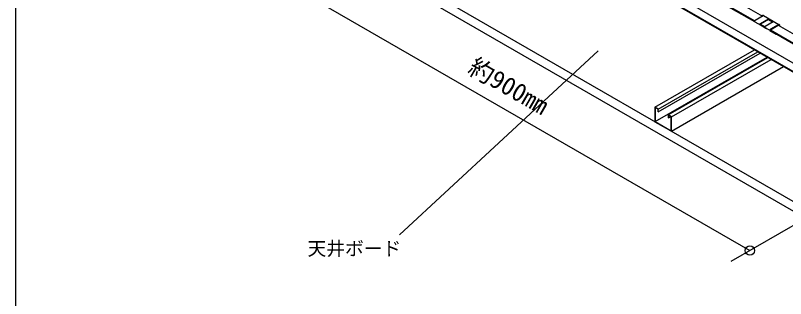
# Model space of a CAD drawing. Units: millimetres on the paper. Extents: x -141 to 141, y -98 to 97.
# Drawn here: x -141.1 to -58.9, y -32.3 to -2.1 of the extents above; entities that cross this region are included whole.
import ezdxf
from ezdxf.enums import TextEntityAlignment as Align

# ---------------------------------------------------------------- set-up
doc = ezdxf.new("R2010")
doc.units = ezdxf.units.MM
for name, color, linetype in [('0-0_文字･図枠･寸法', 7, 'Continuous'), ('0-1_天井下地', 7, 'Continuous'), ('0-2_天井ボード', 7, 'Continuous')]:
    doc.layers.add(name, color=color, linetype=linetype)
doc.styles.add('ＭＳ ゴシック', font='')
doc.styles.get('ＭＳ ゴシック').set_extended_font_data('MS Gothic')

msp = doc.modelspace()

# ---------------------------------------------------------------- linework, layer by layer
at = {"layer": '0-0_文字･図枠･寸法'}
for p, q in [((-115.08, 3.039), (-62.754, -27.168)), ((-78.953, -5.851), (-100.116, -25.475)), ((-46.491, -17.779), (-64.787, -28.341))]:
    msp.add_line(p, q, dxfattribs=at)
msp.add_lwpolyline([(140.904, 96.838), (-141.096, 96.838), (-141.096, -98.162)], dxfattribs=at)
msp.add_circle((-62.754, -27.168), 0.5, dxfattribs=at)
at = {"layer": '0-1_天井下地'}
for p, q in [((-81.151, 9.247), (-61.409, -2.15)), ((-81.887, 8.692), (-62.241, -2.649)), ((-81.859, 8.594), (-62.255, -2.723)), ((-82.406, 5.971), (-47.581, -14.133)), ((-82.406, 5.889), (-47.559, -14.227)), ((-81.858, 6.553), (-47.727, -13.151)), ((-61.352, -2.117), (-62.201, -2.607)), ((-61.635, -2.934), (-60.786, -2.444)), ((-61.396, -2.075), (-61.452, -2.107)), ((-61.296, -2.085), (-59.669, -3.023)), ((-60.786, -2.509), (-60.786, -2.444)), ((-62.241, -2.742), (-61.591, -3.117)), ((-60.786, -2.509), (-61.635, -2.999)), ((-61.635, -2.999), (-61.18, -3.262)), ((-61.635, -3.081), (-61.194, -3.335)), ((-61.349, -3.256), (-61.066, -3.42)), ((-60.786, -2.509), (-60.348, -2.762)), ((-59.726, -3.056), (-60.574, -3.546)), ((-60.574, -3.611), (-59.726, -3.121)), ((-59.726, -3.121), (-59.726, -3.056)), ((-59.726, -3.121), (-47.572, -10.137)), ((-60.53, -3.729), (-61.18, -3.354)), ((-60.993, -3.462), (-60.993, -3.462)), ((-60.614, -3.68), (-59.964, -4.056)), ((-60.574, -3.611), (-47.709, -11.038)), ((-60.574, -3.693), (-47.724, -11.111)), ((-60.006, -4.032), (-60.289, -3.869)), ((-59.933, -4.074), (-59.928, -4.066)), ((-72.878, -11.857), (-62.271, -5.734)), ((-72.85, -13.393), (-60.928, -6.51)), ((-72.524, -12.062), (-61.918, -5.938)), ((-72.524, -12.356), (-61.663, -6.086)), ((-71.11, -12.878), (-60.504, -6.755)), ((-71.11, -14.429), (-59.16, -7.531)), ((-72.878, -11.857), (-72.878, -13.409)), ((-72.524, -12.062), (-72.878, -11.857)), ((-72.524, -12.356), (-72.524, -12.062)), ((-72.553, -12.34), (-72.524, -12.356)), ((-71.464, -12.674), (-71.464, -12.969)), ((-71.464, -12.969), (-71.435, -12.985)), ((-71.435, -12.985), (-71.208, -12.854)), ((-71.11, -14.429), (-71.11, -12.878)), ((-72.878, -13.409), (-71.11, -14.429))]:
    msp.add_line(p, q, dxfattribs=at)
for points in [[(-61.18, -3.354), (-61.19, -3.344), (-61.195, -3.329), (-61.196, -3.311), (-61.192, -3.29), (-61.184, -3.268), (-61.171, -3.248), (-61.156, -3.232), (-61.14, -3.219), (-60.291, -2.729), (-60.786, -2.444)], [(-62.201, -2.607), (-62.217, -2.619), (-62.232, -2.636), (-62.244, -2.656), (-62.253, -2.678), (-62.257, -2.698), (-62.256, -2.717), (-62.251, -2.732), (-62.241, -2.742)], [(-61.025, -3.444), (-61.675, -3.068), (-61.685, -3.058), (-61.69, -3.044), (-61.691, -3.025), (-61.687, -3.004), (-61.679, -2.983), (-61.666, -2.963), (-61.651, -2.946), (-61.635, -2.934)], [(-61.349, -3.256), (-61.379, -3.239), (-61.411, -3.221), (-61.445, -3.201), (-61.479, -3.182), (-61.511, -3.163), (-61.542, -3.145), (-61.568, -3.13), (-61.591, -3.117)], [(-61.025, -3.444), (-61.008, -3.453), (-60.997, -3.459), (-60.993, -3.462), (-60.996, -3.46), (-61.005, -3.455), (-61.02, -3.446), (-61.041, -3.434), (-61.066, -3.42)], [(-60.574, -3.546), (-60.591, -3.558), (-60.606, -3.575), (-60.618, -3.595), (-60.627, -3.616), (-60.631, -3.637), (-60.63, -3.656), (-60.624, -3.671), (-60.614, -3.68)], [(-60.53, -3.729), (-60.508, -3.742), (-60.481, -3.758), (-60.451, -3.775), (-60.418, -3.794), (-60.384, -3.814), (-60.35, -3.833), (-60.318, -3.852), (-60.289, -3.869)], [(-60.006, -4.032), (-59.98, -4.047), (-59.959, -4.059), (-59.944, -4.068), (-59.935, -4.073), (-59.933, -4.074), (-59.937, -4.072), (-59.948, -4.066), (-59.964, -4.056)], [(-71.11, -12.878), (-71.464, -12.674), (-60.857, -6.551)], [(-72.553, -12.34), (-72.553, -12.078), (-72.85, -11.906), (-72.85, -13.393), (-71.138, -14.38), (-71.138, -12.894), (-71.435, -12.723), (-71.435, -12.985)]]:
    msp.add_lwpolyline(points, dxfattribs=at)
for centre, radius, start, end in [((-61.409, -2.191), 0.0933, 52.69391, 127.31684), ((-61.354, -2.166), 0.101, 54.38228, 114.30701), ((-59.885, -3.308), 0.298, 24.06623, 57.72209), ((-59.84, -3.286), 0.313, 9.62328, 57.05517)]:
    msp.add_arc(centre, radius, start, end, dxfattribs=at)
at = {"layer": '0-2_天井ボード'}
msp.add_line((-121.209, 14.492), (-43.427, -30.411), dxfattribs=at)
msp.add_lwpolyline([(-121.209, 14.492), (-121.209, 13.471), (-43.427, -31.431)], dxfattribs=at)

# ---------------------------------------------------------------- texts
at = {"layer": '0-0_文字･図枠･寸法', "style": 'ＭＳ ゴシック'}
msp.add_text('約900mm', height=1.94, rotation=330, dxfattribs=at).set_placement((-93.266, -8.635), align=Align.BOTTOM_LEFT)
msp.add_text('天井ボード', height=1.466, dxfattribs=at).set_placement((-109.936, -28.122), align=Align.BOTTOM_LEFT)

doc.saveas('drawing.dxf')
